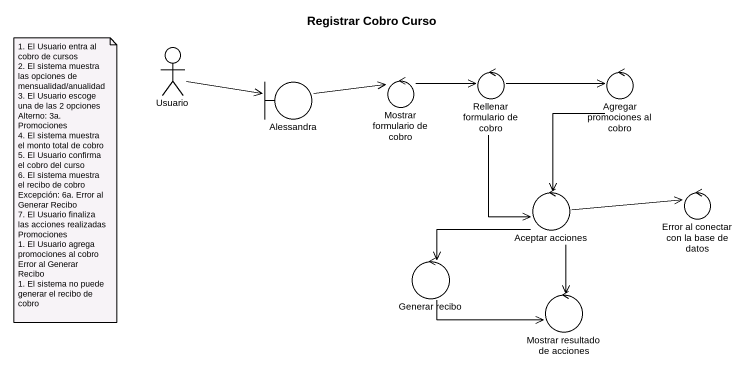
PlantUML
@startuml
title Registrar Cobro Curso
actor Usuario
control "Rellenar formulario de cobro" as Rellenar_formulario_de_cobro
control "Agregar promociones al cobro" as Agregar_promociones_al_cobro #FFFFFF
boundary Alessandra
control "Mostrar formulario de cobro" as Mostrar_formulario_de_cobro
control "Aceptar acciones" as Aceptar_acciones
control "Error al conectar con la base de datos" as Error_al_conectar_con_la #FFFFFF
control "Generar recibo" as Generar_recibo #FFFFFF
control "Mostrar resultado de acciones" as Mostrar_resultado_de
Usuario -right-> Alessandra
Rellenar_formulario_de_cobro -right-> Agregar_promociones_al_cobro
Rellenar_formulario_de_cobro --> Aceptar_acciones
Agregar_promociones_al_cobro --> Aceptar_acciones
Alessandra -right-> Mostrar_formulario_de_cobro
Mostrar_formulario_de_cobro -right-> Rellenar_formulario_de_cobro
Aceptar_acciones -right-> Error_al_conectar_con_la
Aceptar_acciones -left-> Generar_recibo
Aceptar_acciones --> Mostrar_resultado_de
Generar_recibo -right-> Mostrar_resultado_de
note as N1
  1. El Usuario entra al cobro de cursos
  2. El sistema muestra las opciones de mensualidad/anualidad
  3. El Usuario escoge una de las 2 opciones
  Alterno: 3a. Promociones
  4. El sistema muestra el monto total de cobro
  5. El Usuario confirma el cobro del curso
  6. El sistema muestra el recibo de cobro
  Excepción: 6a. Error al Generar Recibo
  7. El Usuario finaliza las acciones realizadas
  Promociones
  1. El Usuario agrega promociones al cobro
  Error al Generar Recibo
  1. El sistema no puede generar el recibo de cobro
end note
@enduml
